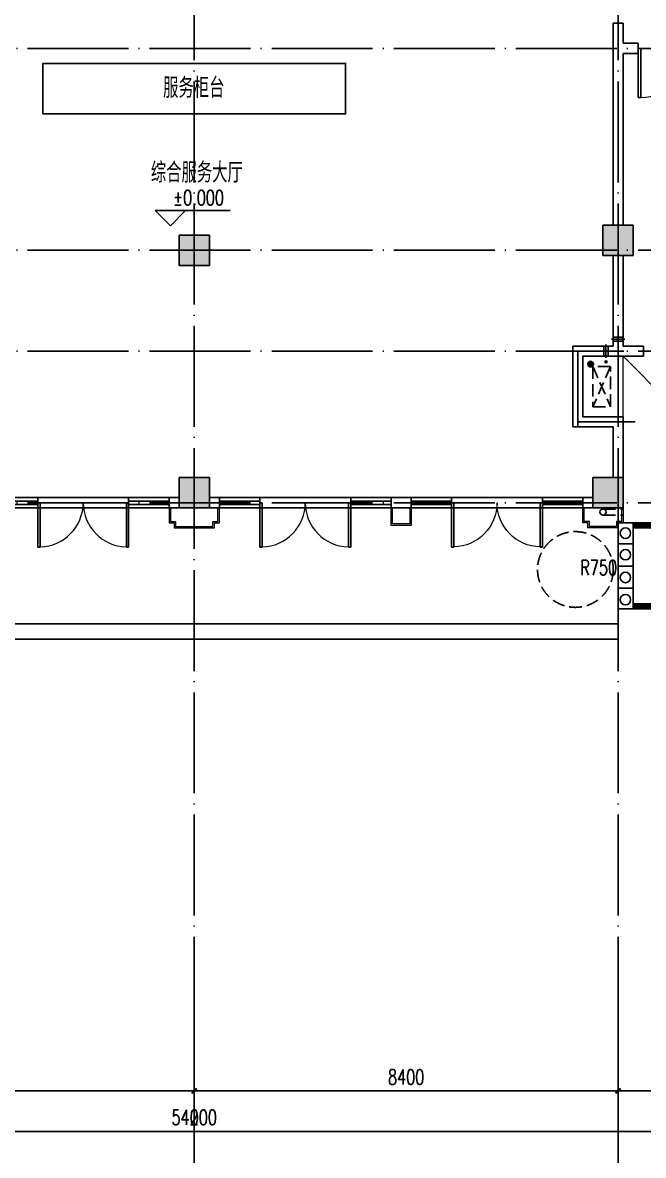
# Model space of a CAD drawing. Extents: x 888742 to 1277419, y 9079 to 622358.
# Drawn here: x 1073843 to 1086144, y 417904 to 440340 of the extents above; entities that cross this region are included whole.
import ezdxf

# ---------------------------------------------------------------- set-up
doc = ezdxf.new("R2010")
doc.units = 0
doc.header["$LTSCALE"] = 1000
doc.header["$MEASUREMENT"] = 0
doc.linetypes.add('DASH', pattern=[0.35, 0.25, -0.1])
doc.linetypes.add('DOTE', pattern=[2.42, 2, -0.2, 0.02, -0.2])
for name, color, linetype in [('A_PLAN_FURNITURE', 8, 'Continuous'), ('AXIS', 3, 'Continuous'), ('COLUMN', 2, 'Continuous'), ('DIM_ELEV', 3, 'Continuous'), ('DIM_SYMB', 3, 'Continuous'), ('DOTE', 14, 'DOTE'), ('LVTRY', 220, 'Continuous'), ('PUB_HATCH', 252, 'Continuous'), ('PUB_TEXT', 7, 'Continuous'), ('RAIN', 220, 'Continuous'), ('STAIR', 4, 'Continuous'), ('WALL', 2, 'Continuous'), ('WINDOW', 142, 'Continuous'), ('排水', 135, 'Continuous'), ('栏杆', 89, 'Continuous'), ('空调', 107, 'Continuous')]:
    doc.layers.add(name, color=color, linetype=linetype)
for name, color, linetype, lineweight in [('厨房卫生间家具', 79, 'Continuous', 9), ('房间家具', 157, 'Continuous', 9), ('面积线', 41, 'Continuous', 20)]:
    doc.layers.add(name, color=color, linetype=linetype, lineweight=lineweight)
doc.styles.add('_TCH_DIM', font='SIMPLEX', dxfattribs={"bigfont": 'GBCBIG'})
doc.styles.add('_TCH_DIM_T3', font='SIMPLEX', dxfattribs={"width": 0.705882, "bigfont": 'GBCBIG'})
doc.styles.add('_TCH_LABEL', font='COMPLEX', dxfattribs={"bigfont": 'GBCBIG'})
doc.styles.add('hztxt', font='zn02.shx', dxfattribs={"width": 0.8, "height": 400, "bigfont": 'zn01.shx'})
doc.dimstyles.new('_TCH_ARCH&&100', dxfattribs={"dimtxt": 297.5, "dimasz": 100, "dimexe": 250, "dimexo": 300, "dimgap": 126.25, "dimtad": 1, "dimdec": 0, "dimzin": 0, "dimdsep": 46, "dimtxsty": '_TCH_DIM_T3', "dimblk": 'ARCHTICK', "dimcen": 0.09, "dimclrt": 7, "dimazin": 2, "dimtfac": 1, "dimtdec": 0, "dimtix": 1, "dimtmove": 2, "dimatfit": 3, "dimldrblk": 'ARCHTICK', "dimfxl": 1, "dimtolj": 1, "dimtzin": 0, "dimarcsym": 0})

# ---------------------------------------------------------------- blocks, each defined once
blk = doc.blocks.new('43t42')
at = {"layer": 'A_PLAN_FURNITURE', "linetype": 'DASH', "extrusion": (0, 0, -1)}
blk.add_lwpolyline([(-698650, 447037), (-697850, 447037), (-697850, 447387), (-698650, 447387)], close=True, dxfattribs=at)
at = {"layer": 'A_PLAN_FURNITURE', "linetype": 'DASH'}
for points in [[(698650, 447387), (697850, 447037)], [(698650, 447037), (697850, 447387)]]:
    blk.add_lwpolyline(points, dxfattribs=at)
blk = doc.blocks.new('Kongtiaodaong')
at = {"layer": '空调'}
for points in [[(1247663, -163218), (1247663, -163058), (1247663, -163038), (1247663, -163218), (1247663, -163238)], [(1247703, -163058), (1247703, -163008), (1247703, -163218), (1247703, -163268)], [(1247743, -163218), (1247743, -163058), (1247743, -163038), (1247743, -163218), (1247743, -163238)]]:
    blk.add_lwpolyline(points, dxfattribs=at)
blk = doc.blocks.new('y65ye4')
at = {"layer": 'STAIR'}
for p, q in [((694940, 430431), (690920, 430431)), ((690920, 430431), (690920, 428731)), ((691220, 430431), (691220, 428731)), ((694640, 430431), (694640, 428731)), ((694640, 430331), (691220, 430331)), ((694940, 430331), (694940, 428731)), ((694640, 428831), (691219, 428831)), ((694940, 428731), (690920, 428731))]:
    blk.add_line(p, q, dxfattribs=at)
at = {"layer": '栏杆'}
for p, q in [((694640, 430398), (691220, 430398)), ((694640, 430364), (691220, 430364)), ((691220, 430014), (690920, 430014)), ((694940, 430014), (694640, 430014)), ((691220, 429576), (690920, 429576)), ((694940, 429576), (694640, 429576)), ((691220, 429137), (690920, 429137)), ((694940, 429137), (694640, 429137)), ((694640, 428798), (691220, 428798)), ((694640, 428764), (691220, 428764))]:
    blk.add_line(p, q, dxfattribs=at)
for centre in [(691076, 430228), (694796, 430228), (691076, 429801), (694796, 429801), (691076, 429350), (694796, 429350), (691076, 428911), (694796, 428911)]:
    blk.add_circle(centre, 104, dxfattribs=at)
blk = doc.blocks.new('_ArchTick')
at = {"color": 0, "linetype": 'ByBlock', "const_width": 0.4}
blk.add_lwpolyline([(-0.5, -0.5), (0.5, 0.5)], dxfattribs=at)
blk = doc.blocks.new('*D209')
at = {"layer": 'AXIS', "color": 0, "lineweight": -2, "transparency": 16777216}
for p, q in [((1068844, 421379), (1068844, 418929)), ((1077244, 421379), (1077244, 418929)), ((1068844, 419179), (1077244, 419179))]:
    blk.add_line(p, q, dxfattribs=at)
at = {"layer": 'Defpoints', "color": 0, "transparency": 16777216}
for p in [(1068844, 421679), (1077244, 421679), (1077244, 419179)]:
    blk.add_point(p, dxfattribs=at)
at = {"layer": 'AXIS', "color": 0, "lineweight": -2, "transparency": 16777216, "xscale": 100, "yscale": 100, "zscale": 100, "rotation": 180}
blk.add_blockref('_ArchTick', (1068844, 419179), dxfattribs=at)
at = {"layer": 'AXIS', "color": 0, "lineweight": -2, "transparency": 16777216, "xscale": 100, "yscale": 100, "zscale": 100}
blk.add_blockref('_ArchTick', (1077244, 419179), dxfattribs=at)
at = {"layer": 'AXIS', "color": 7, "transparency": 16777216, "insert": (1073044, 419454), "char_height": 297.5, "attachment_point": 5, "style": '_TCH_DIM_T3'}
blk.add_mtext('\\A1;8400', dxfattribs=at)
blk = doc.blocks.new('*D210')
at = {"layer": 'AXIS', "color": 0, "lineweight": -2, "transparency": 16777216}
for p, q in [((1077244, 421379), (1077244, 418929)), ((1085644, 421379), (1085644, 418929)), ((1077244, 419179), (1085644, 419179))]:
    blk.add_line(p, q, dxfattribs=at)
at = {"layer": 'Defpoints', "color": 0, "transparency": 16777216}
for p in [(1077244, 421679), (1085644, 421679), (1085644, 419179)]:
    blk.add_point(p, dxfattribs=at)
at = {"layer": 'AXIS', "color": 0, "lineweight": -2, "transparency": 16777216, "xscale": 100, "yscale": 100, "zscale": 100, "rotation": 180}
blk.add_blockref('_ArchTick', (1077244, 419179), dxfattribs=at)
at = {"layer": 'AXIS', "color": 0, "lineweight": -2, "transparency": 16777216, "xscale": 100, "yscale": 100, "zscale": 100}
blk.add_blockref('_ArchTick', (1085644, 419179), dxfattribs=at)
at = {"layer": 'AXIS', "color": 7, "transparency": 16777216, "insert": (1081444, 419454), "char_height": 297.5, "attachment_point": 5, "style": '_TCH_DIM_T3'}
blk.add_mtext('\\A1;8400', dxfattribs=at)
blk = doc.blocks.new('*D211')
at = {"layer": 'AXIS', "color": 0, "lineweight": -2, "transparency": 16777216}
for p, q in [((1085644, 421379), (1085644, 418929)), ((1094044, 421379), (1094044, 418929)), ((1085644, 419179), (1094044, 419179))]:
    blk.add_line(p, q, dxfattribs=at)
at = {"layer": 'Defpoints', "color": 0, "transparency": 16777216}
for p in [(1085644, 421679), (1094044, 421679), (1094044, 419179)]:
    blk.add_point(p, dxfattribs=at)
at = {"layer": 'AXIS', "color": 0, "lineweight": -2, "transparency": 16777216, "xscale": 100, "yscale": 100, "zscale": 100, "rotation": 180}
blk.add_blockref('_ArchTick', (1085644, 419179), dxfattribs=at)
at = {"layer": 'AXIS', "color": 0, "lineweight": -2, "transparency": 16777216, "xscale": 100, "yscale": 100, "zscale": 100}
blk.add_blockref('_ArchTick', (1094044, 419179), dxfattribs=at)
at = {"layer": 'AXIS', "color": 7, "transparency": 16777216, "insert": (1089844, 419454), "char_height": 297.5, "attachment_point": 5, "style": '_TCH_DIM_T3'}
blk.add_mtext('\\A1;8400', dxfattribs=at)
blk = doc.blocks.new('*D214')
at = {"layer": 'AXIS', "color": 0, "lineweight": -2, "transparency": 16777216}
for p, q in [((1050144, 421079), (1050144, 418129)), ((1104344, 421079), (1104344, 418129)), ((1050144, 418379), (1104344, 418379))]:
    blk.add_line(p, q, dxfattribs=at)
at = {"layer": 'Defpoints', "color": 0, "transparency": 16777216}
for p in [(1050144, 421379), (1104344, 421379), (1104344, 418379)]:
    blk.add_point(p, dxfattribs=at)
at = {"layer": 'AXIS', "color": 0, "lineweight": -2, "transparency": 16777216, "xscale": 100, "yscale": 100, "zscale": 100, "rotation": 180}
blk.add_blockref('_ArchTick', (1050144, 418379), dxfattribs=at)
at = {"layer": 'AXIS', "color": 0, "lineweight": -2, "transparency": 16777216, "xscale": 100, "yscale": 100, "zscale": 100}
blk.add_blockref('_ArchTick', (1104344, 418379), dxfattribs=at)
at = {"layer": 'AXIS', "color": 7, "transparency": 16777216, "insert": (1077244, 418654), "char_height": 297.5, "attachment_point": 5, "style": '_TCH_DIM_T3'}
blk.add_mtext('\\A1;54200', dxfattribs=at)
blk = doc.blocks.new('*D371')
at = {"layer": 'AXIS', "color": 0, "lineweight": -2, "transparency": 16777216}
for p, q in [((1068844, 421379), (1068844, 418929)), ((1077244, 421379), (1077244, 418929)), ((1068844, 419179), (1077244, 419179))]:
    blk.add_line(p, q, dxfattribs=at)
at = {"layer": 'Defpoints', "color": 0, "transparency": 16777216}
for p in [(1068844, 421679), (1077244, 421679), (1077244, 419179)]:
    blk.add_point(p, dxfattribs=at)
at = {"layer": 'AXIS', "color": 0, "lineweight": -2, "transparency": 16777216, "xscale": 100, "yscale": 100, "zscale": 100, "rotation": 180}
blk.add_blockref('_ArchTick', (1068844, 419179), dxfattribs=at)
at = {"layer": 'AXIS', "color": 0, "lineweight": -2, "transparency": 16777216, "xscale": 100, "yscale": 100, "zscale": 100}
blk.add_blockref('_ArchTick', (1077244, 419179), dxfattribs=at)
at = {"layer": 'AXIS', "color": 7, "transparency": 16777216, "insert": (1073044, 419454), "char_height": 297.5, "attachment_point": 5, "style": '_TCH_DIM_T3'}
blk.add_mtext('\\A1;8400', dxfattribs=at)
blk = doc.blocks.new('*D372')
at = {"layer": 'AXIS', "color": 0, "lineweight": -2, "transparency": 16777216}
for p, q in [((1077244, 421379), (1077244, 418929)), ((1085644, 421379), (1085644, 418929)), ((1077244, 419179), (1085644, 419179))]:
    blk.add_line(p, q, dxfattribs=at)
at = {"layer": 'Defpoints', "color": 0, "transparency": 16777216}
for p in [(1077244, 421679), (1085644, 421679), (1085644, 419179)]:
    blk.add_point(p, dxfattribs=at)
at = {"layer": 'AXIS', "color": 0, "lineweight": -2, "transparency": 16777216, "xscale": 100, "yscale": 100, "zscale": 100, "rotation": 180}
blk.add_blockref('_ArchTick', (1077244, 419179), dxfattribs=at)
at = {"layer": 'AXIS', "color": 0, "lineweight": -2, "transparency": 16777216, "xscale": 100, "yscale": 100, "zscale": 100}
blk.add_blockref('_ArchTick', (1085644, 419179), dxfattribs=at)
at = {"layer": 'AXIS', "color": 7, "transparency": 16777216, "insert": (1081444, 419454), "char_height": 297.5, "attachment_point": 5, "style": '_TCH_DIM_T3'}
blk.add_mtext('\\A1;8400', dxfattribs=at)
blk = doc.blocks.new('*D373')
at = {"layer": 'AXIS', "color": 0, "lineweight": -2, "transparency": 16777216}
for p, q in [((1085644, 421379), (1085644, 418929)), ((1094044, 421379), (1094044, 418929)), ((1085644, 419179), (1094044, 419179))]:
    blk.add_line(p, q, dxfattribs=at)
at = {"layer": 'Defpoints', "color": 0, "transparency": 16777216}
for p in [(1085644, 421679), (1094044, 421679), (1094044, 419179)]:
    blk.add_point(p, dxfattribs=at)
at = {"layer": 'AXIS', "color": 0, "lineweight": -2, "transparency": 16777216, "xscale": 100, "yscale": 100, "zscale": 100, "rotation": 180}
blk.add_blockref('_ArchTick', (1085644, 419179), dxfattribs=at)
at = {"layer": 'AXIS', "color": 0, "lineweight": -2, "transparency": 16777216, "xscale": 100, "yscale": 100, "zscale": 100}
blk.add_blockref('_ArchTick', (1094044, 419179), dxfattribs=at)
at = {"layer": 'AXIS', "color": 7, "transparency": 16777216, "insert": (1089844, 419454), "char_height": 297.5, "attachment_point": 5, "style": '_TCH_DIM_T3'}
blk.add_mtext('\\A1;8400', dxfattribs=at)
blk = doc.blocks.new('*D376')
at = {"layer": 'AXIS', "color": 0, "lineweight": -2, "transparency": 16777216}
for p, q in [((1050244, 421079), (1050244, 418129)), ((1104244, 421079), (1104244, 418129)), ((1050244, 418379), (1104244, 418379))]:
    blk.add_line(p, q, dxfattribs=at)
at = {"layer": 'Defpoints', "color": 0, "transparency": 16777216}
for p in [(1050244, 421379), (1104244, 421379), (1104244, 418379)]:
    blk.add_point(p, dxfattribs=at)
at = {"layer": 'AXIS', "color": 0, "lineweight": -2, "transparency": 16777216, "xscale": 100, "yscale": 100, "zscale": 100, "rotation": 180}
blk.add_blockref('_ArchTick', (1050244, 418379), dxfattribs=at)
at = {"layer": 'AXIS', "color": 0, "lineweight": -2, "transparency": 16777216, "xscale": 100, "yscale": 100, "zscale": 100}
blk.add_blockref('_ArchTick', (1104244, 418379), dxfattribs=at)
at = {"layer": 'AXIS', "color": 7, "transparency": 16777216, "insert": (1077244, 418654), "char_height": 297.5, "attachment_point": 5, "style": '_TCH_DIM_T3'}
blk.add_mtext('\\A1;54000', dxfattribs=at)
blk = doc.blocks.new('$WINLIB2D$00000001')
at = {"color": 0}
for points in [[(-0.5, 0.5), (-0.5, -0.5)], [(-0.5, 0.5), (0.5, 0.5)], [(0.5, -0.5), (0.5, 0.5)], [(0.5, 0.167), (-0.5, 0.167)], [(0.5, -0.167), (-0.5, -0.167)], [(-0.5, -0.5), (0.5, -0.5)]]:
    blk.add_lwpolyline(points, dxfattribs=at)
blk = doc.blocks.new('$DorLib2D$00000002')
for p, q in [((-0.5, 0), (-0.5, 0.4875)), ((-0.475, 0.4875), (-0.5, 0.4875)), ((-0.475, 0), (-0.475, 0.4875)), ((0.475, 0), (0.475, 0.4875)), ((0.475, 0.4875), (0.5, 0.4875)), ((0.5, 0), (0.5, 0.4875)), ((-0.5, 0), (-0.475, 0)), ((0.5, 0), (0.475, 0))]:
    blk.add_line(p, q)
at = {"lineweight": 13}
for centre, start, end in [((-0.4875, 0), 0, 88.53072), ((0.4875, 0), 91.46928, 180)]:
    blk.add_arc(centre, 0.4875, start, end, dxfattribs=at)
blk = doc.blocks.new('$DorLib2D$00000001')
for p, q in [((0.45, 0.975), (0.5, 0.975)), ((0.45, 0), (0.45, 0.975)), ((0.5, 0), (0.5, 0.975)), ((0.5, 0), (0.45, 0))]:
    blk.add_line(p, q)
at = {"lineweight": 13}
blk.add_arc((0.475, 0), 0.975, 91.4693, 180, dxfattribs=at)

msp = doc.modelspace()

# ---------------------------------------------------------------- hatches: boundary and pattern name
at = {"layer": 'PUB_HATCH'}
for points in [[(1085344, 435731.4), (1085944, 435731.4), (1085944, 436331.4), (1085344, 436331.4)], [(1076944, 435531.4), (1077544, 435531.4), (1077544, 436131.4), (1076944, 436131.4)], [(1076944, 430731.4), (1077544, 430731.4), (1077544, 431331.4), (1076944, 431331.4)], [(1085144, 430731.4), (1085744, 430731.4), (1085744, 431331.4), (1085144, 431331.4)]]:
    msp.add_hatch(color=256, dxfattribs=at).paths.add_polyline_path(points)
at = {"layer": '排水'}
h = msp.add_hatch(dxfattribs=at)
h.set_pattern_fill('ANSI31', color=252, scale=15, style=0)
h.set_pattern_definition([(45.0002847, (-393648.37, 1426312.224), (-16.83806388, 16.83789657), [])])
edge = h.paths.add_edge_path()
edge.add_arc((1085099, 433576.4), 55, 0, 360)

# ---------------------------------------------------------------- linework, layer by layer
at = {"linetype": 'DASH'}
msp.add_circle((1084796.8, 429508.7), 750, dxfattribs=at)
at = {"layer": 'AXIS'}
for p, q in [((1077244, 421678.5), (1077244, 417678.5)), ((1085644, 421678.5), (1085644, 417678.5))]:
    msp.add_line(p, q, dxfattribs=at)
at = {"layer": 'COLUMN'}
for p, q in [((1085944, 436331.4), (1085344, 436331.4)), ((1085344, 436331.4), (1085344, 435731.4)), ((1085944, 435731.4), (1085944, 436331.4)), ((1077544, 436131.4), (1076944, 436131.4)), ((1076944, 436131.4), (1076944, 435531.4)), ((1077544, 435531.4), (1077544, 436131.4)), ((1085344, 435731.4), (1085944, 435731.4)), ((1076944, 435531.4), (1077544, 435531.4)), ((1077544, 431331.4), (1076944, 431331.4)), ((1076944, 431331.4), (1076944, 430731.4)), ((1077544, 430731.4), (1077544, 431331.4)), ((1085744, 431331.4), (1085144, 431331.4)), ((1085144, 431331.4), (1085144, 430731.4)), ((1085744, 430731.4), (1085744, 431331.4)), ((1076944, 430731.4), (1077544, 430731.4)), ((1085144, 430731.4), (1085744, 430731.4))]:
    msp.add_line(p, q, dxfattribs=at)
at = {"layer": 'DIM_ELEV'}
for p, q in [((1076771.2, 436318.1), (1076471.2, 436618.1)), ((1076471.2, 436618.1), (1077955.7, 436618.1)), ((1076771.2, 436318.1), (1077071.2, 436618.1))]:
    msp.add_line(p, q, dxfattribs=at)
at = {"layer": 'DIM_SYMB'}
msp.add_lwpolyline([(1084796.8, 429508.7, 0, 0, 0), (1084545.4, 429414.2, 80, 0, 0), (1084264.7, 429308.5, 0, 0, 0)], format="xyseb", dxfattribs=at)
at = {"layer": 'DOTE'}
for p, q in [((1077244, 420234.9, 0), (1077244, 450333.5, 0)), ((1085644, 420234.9, 0), (1085644, 450333.5, 0)), ((1047318.5, 439831.4, 0), (1107169.6, 439831.4)), ((1047318.5, 435831.4), (1107169.6, 435831.4)), ((1047318.5, 433831.4, 0), (1107169.6, 433831.4)), ((1085980.6, 432431.4), (1084844, 432431.4, 0)), ((1047318.5, 430831.4, 0), (1107169.6, 430831.4))]:
    msp.add_line(p, q, dxfattribs=at)
at = {"layer": 'DOTE', "elevation": 0}
msp.add_lwpolyline([(1084844, 432331.4), (1084844, 433831.4), (1085757.5, 433831.4)], dxfattribs=at)
at = {"layer": 'LVTRY', "color": 5}
msp.add_line((1086644, 432831.4), (1085744, 433731.4), dxfattribs=at)
at = {"layer": 'RAIN', "linetype": 'DASH'}
for p, q in [((1085344, 430706.4), (1085744, 430706.4)), ((1085344, 430586.4), (1085744, 430586.4))]:
    msp.add_line(p, q, dxfattribs=at)
at = {"layer": 'RAIN'}
msp.add_circle((1085344, 430646.4), 60, dxfattribs=at)
at = {"layer": 'STAIR', "elevation": 0}
msp.add_lwpolyline([(1074244, 438531.4), (1074244, 439531.4), (1080244, 439531.4), (1080244, 438531.4)], close=True, dxfattribs=at)
at = {"layer": 'STAIR'}
for points in [[(1068845, 428131.4), (1085644, 428131.4), (1085644, 428731.4)], [(1068844, 428431.4), (1085644, 428431.4), (1085644, 428431.4)]]:
    msp.add_lwpolyline(points, dxfattribs=at)
at = {"layer": 'WALL'}
for p, q in [((1085744, 440331.4), (1085544, 440331.4)), ((1085544, 440331.4), (1085544, 439831.4)), ((1085744, 439931.4), (1085744, 440331.4)), ((1085544, 436331.4), (1085544, 439837.1)), ((1086044, 439931.4), (1085744, 439931.4)), ((1086044, 439731.4), (1086044, 439931.4)), ((1085744, 439731.4), (1086044, 439731.4)), ((1085744, 436331.4), (1085744, 439731.4)), ((1085544, 433931.4), (1085544, 435731.4)), ((1085744, 433931.4), (1085744, 435731.4)), ((1084744, 433931.4), (1085544, 433931.4)), ((1084744, 432331.4), (1084744, 433931.4)), ((1086144, 433931.4), (1085744, 433931.4)), ((1086144, 433731.4), (1086144, 433931.4)), ((1084944, 433731.4), (1085644, 433731.4)), ((1084944, 432531.4), (1084944, 433731.4)), ((1085644, 433731.4), (1086144, 433731.4)), ((1084944, 432531.4), (1085744, 432531.4)), ((1085744, 431331.4), (1085744, 432531.4)), ((1084744, 432331.4), (1085544, 432331.4)), ((1085544, 431331.4), (1085544, 432331.4)), ((1076944, 430931.4), (1076744, 430931.4)), ((1076744, 430931.4), (1076744, 430731.4)), ((1077744, 430931.4), (1077544, 430931.4)), ((1077744, 430731.4), (1077744, 430931.4)), ((1081544, 430931.4), (1081144, 430931.4)), ((1081144, 430931.4), (1081144, 430731.4)), ((1081544, 430731.4), (1081544, 430931.4)), ((1085144, 430931.4), (1084944, 430931.4)), ((1084944, 430931.4), (1084944, 430731.4)), ((1076744, 430731.4), (1076944, 430731.4)), ((1077544, 430731.4), (1077744, 430731.4)), ((1081144, 430731.4), (1081544, 430731.4)), ((1084944, 430731.4), (1085144, 430731.4))]:
    msp.add_line(p, q, dxfattribs=at)
at = {"layer": 'WINDOW'}
for p, q in [((1074144, 430931.4, 0), (1075944, 430931.4, 0)), ((1078544, 430931.4, 0), (1080344, 430931.4, 0)), ((1082344, 430931.4, 0), (1084144, 430931.4, 0)), ((1074144, 430731.4, 0), (1075944, 430731.4, 0)), ((1078544, 430731.4, 0), (1080344, 430731.4, 0)), ((1082344, 430731.4, 0), (1084144, 430731.4, 0))]:
    msp.add_line(p, q, dxfattribs=at)
at = {"layer": '厨房卫生间家具'}
for p, q in [((1085644, 432531.4), (1085644, 433731.4)), ((1085744, 432531.4), (1085744, 433731.4))]:
    msp.add_line(p, q, dxfattribs=at)
at = {"layer": '房间家具'}
for points in [[(1076744, 430731.4), (1076744, 430431.4), (1076844, 430431.4), (1076844, 430331.4), (1077644, 430331.4), (1077644, 430431.4), (1077744, 430431.4), (1077744, 430731.4)], [(1076774, 430731.4), (1076774, 430461.4), (1076874, 430461.4), (1076874, 430361.4), (1077614, 430361.4), (1077614, 430461.4), (1077714, 430461.4), (1077714, 430731.4)], [(1081544, 430731.4), (1081544, 430381.4), (1081144, 430381.4), (1081144, 430731.4)], [(1081514, 430731.4), (1081514, 430411.4), (1081174, 430411.4), (1081174, 430731.4)], [(1085744, 430731.4), (1085744, 430431.4), (1085644, 430431.4), (1085644, 430331.4), (1085044, 430331.4), (1085044, 430431.4), (1084944, 430431.4), (1084944, 430731.4)], [(1085714, 430731.4), (1085714, 430461.4), (1085614, 430461.4), (1085614, 430361.4), (1085074, 430361.4), (1085074, 430461.4), (1084974, 430461.4), (1084974, 430731.4)]]:
    msp.add_lwpolyline(points, dxfattribs=at)
at = {"layer": '排水'}
for centre, radius in [((1085099, 433576.4), 55), ((1085404, 433621.4), 20)]:
    msp.add_circle(centre, radius, dxfattribs=at)

# ---------------------------------------------------------------- block references
at = {"xscale": -1, "rotation": 270}
msp.add_blockref('43t42', (638106.9, -265118.1, 0), dxfattribs=at)
at = {"xscale": -1}
msp.add_blockref('y65ye4', (1780584.1, 0), dxfattribs=at)
at = {"layer": 'WINDOW'}
for name, p, xscale, yscale, zscale, rotation in [('$DorLib2D$00000001', (1086544, 439831.4), -1000, -1000, -1000, 2.073466180462524e-07), ('$WINLIB2D$00000001', (1073744, 430831.4), -800, 200, -800, 359.9999999971629), ('$DorLib2D$00000002', (1075044, 430831.4), -1800, -1800, -1800, 359.9999999971629), ('$WINLIB2D$00000001', (1076344, 430831.4), -800, 200, -800, 359.9999999971629), ('$WINLIB2D$00000001', (1078144, 430831.4), -800, 200, -800, 359.9999999971626), ('$DorLib2D$00000002', (1079444, 430831.4), -1800, -1800, -1800, 359.9999999971626), ('$WINLIB2D$00000001', (1080744, 430831.4), -800, 200, -800, 359.9999999971626), ('$WINLIB2D$00000001', (1081944, 430831.4), 800, 200, 800, 359.9999999971626), ('$DorLib2D$00000002', (1083244, 430831.4), 1800, -1800, 1800, 359.9999999971626), ('$WINLIB2D$00000001', (1084544, 430831.4), 800, 200, 800, 359.9999999971626)]:
    msp.add_blockref(name, p, dxfattribs=dict(at, xscale=xscale, yscale=yscale, zscale=zscale, rotation=rotation))
at = {"layer": '面积线'}
msp.add_blockref('Kongtiaodaong', (-162299.3, 596969.4), dxfattribs=at)
at = {"layer": '面积线', "xscale": -1, "rotation": 89.99999950641211}
msp.add_blockref('Kongtiaodaong', (922506.1, 1681774.8), dxfattribs=at)

# ---------------------------------------------------------------- texts
at = {"layer": 'DIM_ELEV', "color": 7, "style": '_TCH_DIM', "width": 0.705882}
msp.add_text('%%P0.000', height=297.5, dxfattribs=at).set_placement((1076825.7, 436723.1))
at = {"layer": 'DIM_SYMB', "color": 7, "style": '_TCH_LABEL', "width": 0.705882}
msp.add_text('R750', height=297.5, dxfattribs=at).set_placement((1084895, 429396.9))
at = {"layer": 'PUB_TEXT', "style": 'hztxt', "width": 0.8}
for s, p in [('服务柜台', (1076627.1, 438850, 0)), ('综合服务大厅', (1076383.8, 437171.3, 0))]:
    msp.add_text(s, height=400, dxfattribs=at).set_placement(p)

# ---------------------------------------------------------------- dimensions: what is measured, and where the dimension line sits
at = {"layer": 'AXIS'}
for p1, p2, distance, picture, middle in [((1068844, 421678.5), (1077244, 421678.5), -2500, '*D209', (1073044.1, 419453.5)), ((1068844, 421678.5), (1077244, 421678.5), -2500, '*D371', (1073044, 419453.5)), ((1077244, 421678.5), (1085644, 421678.5), -2500, '*D210', (1081444.1, 419453.5)), ((1077244, 421678.5), (1085644, 421678.5), -2500, '*D372', (1081444, 419453.5)), ((1085644, 421678.5), (1094044, 421678.5), -2500, '*D211', (1089844.1, 419453.5)), ((1085644, 421678.5), (1094044, 421678.5), -2500, '*D373', (1089844, 419453.5)), ((1050144, 421378.5), (1104344, 421378.5), -3000, '*D214', (1077244, 418653.5)), ((1050244, 421378.5), (1104244, 421378.5), -3000, '*D376', (1077244, 418653.5))]:
    dim = msp.add_aligned_dim(p1=p1, p2=p2, distance=distance, dimstyle='_TCH_ARCH&&100', dxfattribs=at)
    dim.commit()
    dim.dimension.update_dxf_attribs({"geometry": picture, "text_midpoint": middle})

doc.saveas('drawing.dxf')
